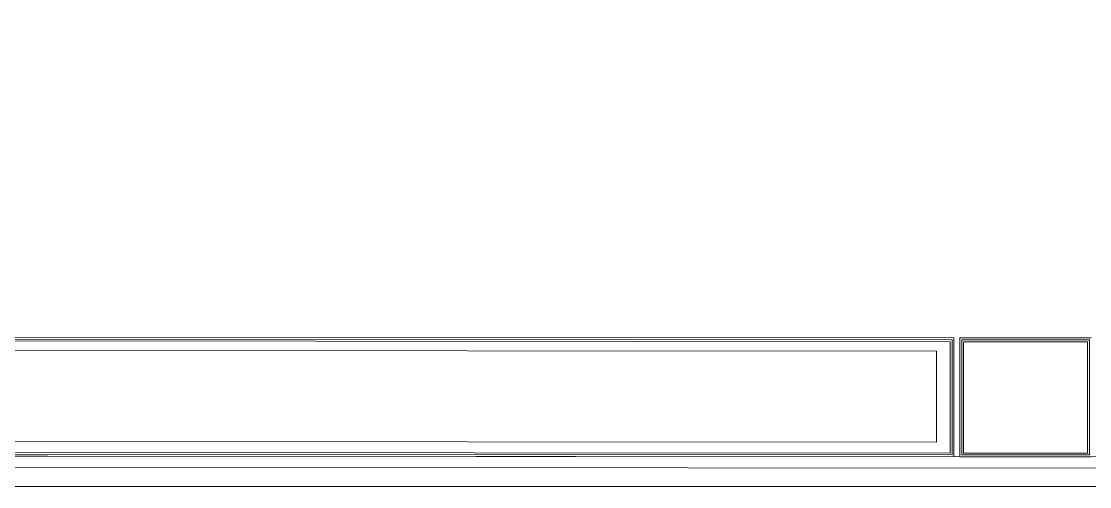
# Model space of a CAD drawing. Header units: millimetres. Extents: x 1373 to 40779, y 1939 to 6439.
# Drawn here: x 24757 to 26555, y 1939 to 2721 of the extents above; entities that cross this region are included whole.
import ezdxf

# ---------------------------------------------------------------- set-up
doc = ezdxf.new("R2010")
doc.units = ezdxf.units.MM
doc.layers.add('A-ANNO-DIMS', color=211, linetype='Continuous', lineweight=18)

msp = doc.modelspace()

# ---------------------------------------------------------------- linework, layer by layer
at = {"layer": 'A-ANNO-DIMS', "lineweight": 18, "ltscale": 2}
for p, q in [((23277.6, 2191.1), (26326.7, 2188.7)), ((23280.7, 2188), (26323.6, 2185.5)), ((23283.9, 2184.9), (26320.5, 2182.4)), ((26320.5, 1994.9), (26320.5, 2182.4)), ((26323.6, 1991.8), (26323.6, 2185.5)), ((26326.7, 1988.7), (26326.7, 2188.7)), ((26336.7, 2188.7), (26557.8, 2188.7)), ((26336.7, 1988.7), (26336.7, 2188.7)), ((26339.8, 2185.5), (26554.7, 2185.5)), ((26339.8, 1991.8), (26339.8, 2185.5)), ((26342.9, 2182.4), (26551.5, 2182.4)), ((26342.9, 1994.9), (26342.9, 2182.4)), ((26551.5, 1994.9), (26551.5, 2182.4)), ((26554.7, 1991.8), (26554.7, 2185.5)), ((26297.2, 2166.4), (23306, 2168.9)), ((26297.2, 2013.3), (26297.2, 2166.4)), ((26297.2, 2013.3), (23306, 2015.8)), ((23283.9, 1997.4), (26320.5, 1994.9)), ((23277.6, 1991.1), (26326.7, 1988.7)), ((23280.7, 1994.2), (26323.6, 1991.8)), ((26336.7, 1988.7), (26557.8, 1988.7)), ((26339.8, 1991.8), (26554.7, 1991.8)), ((26342.9, 1994.9), (26551.5, 1994.9))]:
    msp.add_line(p, q, dxfattribs=at)
for points in [[(22969.5, 1938.6), (26631.3, 1938.6), (26631.3, 6438.6), (22969.5, 6438.6)], [(23003.3, 1972.4), (26597.6, 1969.9), (26597.6, 6402.4), (23003.3, 6404.9)], [(23022, 1991.1), (26578.8, 1988.7), (26578.8, 6383.7), (23022, 6386.1)]]:
    msp.add_lwpolyline(points, close=True, dxfattribs=at)

doc.saveas('drawing.dxf')
